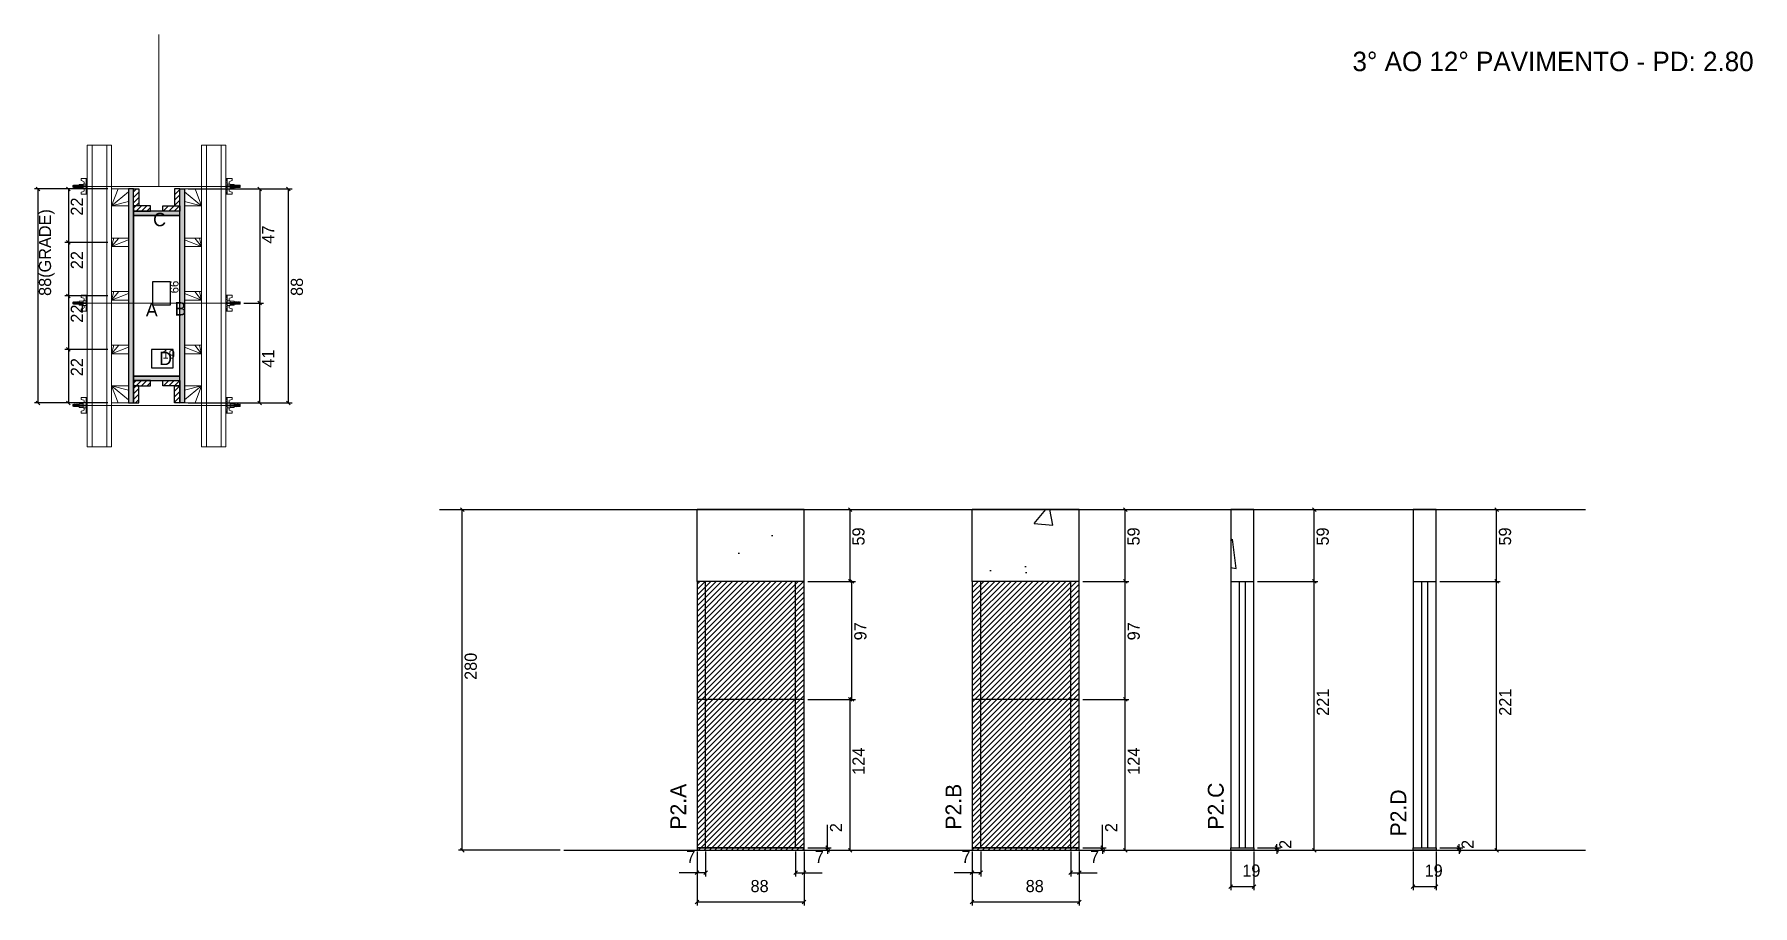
# Model space of a CAD drawing. Header units: metres. Extents: x 5855 to 7268, y 12072 to 12788.
import ezdxf

# ---------------------------------------------------------------- set-up
doc = ezdxf.new("R2010")
doc.units = ezdxf.units.M
for name, color, linetype in [('CHAPA', 7, 'Continuous'), ('COTA', 7, 'Continuous'), ('Hachura', 7, 'Continuous'), ('Madeira', 7, 'Continuous'), ('NIVEL 2° PAV.', 7, 'Continuous'), ('NOMENCLATURA', 7, 'Continuous'), ('Nível', 7, 'Continuous'), ('Painéis', 7, 'Continuous'), ('Perfil Metálico', 7, 'Continuous'), ('SARR_2.2x7', 7, 'Continuous'), ('SARRAFO', 7, 'Continuous'), ('Texto Seção', 7, 'Continuous'), ('TEXTO_GERAL', 7, 'Continuous')]:
    doc.layers.add(name, color=color, linetype=linetype)

msp = doc.modelspace()

# ---------------------------------------------------------------- hatches: boundary and pattern name
at = {"layer": 'COTA'}
h = msp.add_hatch(dxfattribs=at)
h.set_pattern_fill('AR-CONC')
h.paths.add_polyline_path([(6400.3, 12338.5), (6488.3, 12338.5), (6488.3, 12397.5), (6400.3, 12397.5), (6400.3, 12338.5)])
h = msp.add_hatch(dxfattribs=at)
h.set_pattern_fill('AR-CONC')
h.paths.add_polyline_path([(6626.5, 12338.5), (6714.5, 12338.5), (6714.5, 12397.5), (6626.5, 12397.5), (6626.5, 12338.5)])
h = msp.add_hatch(dxfattribs=at)
h.set_pattern_fill('AR-CONC')
h.paths.add_polyline_path([(6858.1, 12338.5), (6858.1, 12397.5), (6839.1, 12397.5), (6839.1, 12338.5), (6858.1, 12338.5)])
h = msp.add_hatch(dxfattribs=at)
h.set_pattern_fill('AR-CONC')
h.paths.add_polyline_path([(7008, 12338.5), (7008, 12397.5), (6989, 12397.5), (6989, 12338.5), (7008, 12338.5)])
at = {"layer": 'Hachura'}
h = msp.add_hatch(color=7, dxfattribs=at)
h.dxf.hatch_style = 1
h.paths.add_polyline_path([(5937, 12661.2), (5933, 12661.2), (5933, 12485.2), (5937, 12485.2), (5937, 12661.2)])
h = msp.add_hatch(dxfattribs=at)
h.set_pattern_fill('ANSI31')
h.paths.add_polyline_path([(5937, 12647.2), (5941.4, 12647.2), (5941.4, 12661.2), (5937, 12661.2), (5937, 12647.2)])
h = msp.add_hatch(dxfattribs=at)
h.set_pattern_fill('ANSI31')
h.paths.add_polyline_path([(5975, 12647.2), (5970.6, 12647.2), (5970.6, 12661.2), (5975, 12661.2), (5975, 12647.2)])
h = msp.add_hatch(color=7, dxfattribs=at)
h.dxf.hatch_style = 1
h.paths.add_polyline_path([(5975, 12661.2), (5979, 12661.2), (5979, 12485.2), (5975, 12485.2), (5975, 12661.2)])
h = msp.add_hatch(dxfattribs=at)
h.set_pattern_fill('ANSI31')
h.paths.add_polyline_path([(5937, 12642.8), (5937, 12647.2), (5951, 12647.2), (5951, 12642.8), (5937, 12642.8)])
h = msp.add_hatch(dxfattribs=at)
h.set_pattern_fill('ANSI31')
h.paths.add_polyline_path([(5975, 12642.8), (5975, 12647.2), (5961, 12647.2), (5961, 12642.8), (5975, 12642.8)])
h = msp.add_hatch(color=7, dxfattribs=at)
h.dxf.hatch_style = 1
h.paths.add_polyline_path([(5975, 12639.2), (5975, 12642.8), (5937, 12642.8), (5937, 12639.2), (5975, 12639.2)])
h = msp.add_hatch(color=7, dxfattribs=at)
h.dxf.hatch_style = 1
h.paths.add_polyline_path([(5975, 12639.2), (5975, 12642.8), (5937, 12642.8), (5937, 12639.2), (5975, 12639.2)])
h = msp.add_hatch(color=7, dxfattribs=at)
h.dxf.hatch_style = 1
h.paths.add_polyline_path([(5975, 12503.6), (5975, 12507.2), (5937, 12507.2), (5937, 12503.6), (5975, 12503.6)])
h = msp.add_hatch(color=7, dxfattribs=at)
h.dxf.hatch_style = 1
h.paths.add_polyline_path([(5975, 12503.6), (5975, 12507.2), (5937, 12507.2), (5937, 12503.6), (5975, 12503.6)])
h = msp.add_hatch(dxfattribs=at)
h.set_pattern_fill('ANSI31')
h.paths.add_polyline_path([(5937, 12499.2), (5937, 12503.6), (5951, 12503.6), (5951, 12499.2), (5937, 12499.2)])
h = msp.add_hatch(dxfattribs=at)
h.set_pattern_fill('ANSI31')
h.paths.add_polyline_path([(5975, 12499.2), (5975, 12503.6), (5961, 12503.6), (5961, 12499.2), (5975, 12499.2)])
h = msp.add_hatch(dxfattribs=at)
h.set_pattern_fill('ANSI31')
h.paths.add_polyline_path([(5937, 12499.2), (5941.4, 12499.2), (5941.4, 12485.2), (5937, 12485.2), (5937, 12499.2)])
h = msp.add_hatch(dxfattribs=at)
h.set_pattern_fill('ANSI31')
h.paths.add_polyline_path([(5975, 12499.2), (5970.6, 12499.2), (5970.6, 12485.2), (5975, 12485.2), (5975, 12499.2)])
h = msp.add_hatch(dxfattribs=at)
h.set_pattern_fill('ANSI31')
h.paths.add_polyline_path([(6488.3, 12338.5), (6400.3, 12338.5), (6400.3, 12117.5), (6488.3, 12117.5), (6488.3, 12338.5)])
h = msp.add_hatch(dxfattribs=at)
h.set_pattern_fill('ANSI31')
h.paths.add_polyline_path([(6714.5, 12338.5), (6626.5, 12338.5), (6626.5, 12117.5), (6714.5, 12117.5), (6714.5, 12338.5)])

# ---------------------------------------------------------------- linework, layer by layer
at = {"layer": 'CHAPA', "color": 1, "lineweight": 25}
for points in [[(5937, 12661.2), (5933, 12661.2), (5933, 12485.2), (5937, 12485.2)], [(5937, 12661.2), (5933, 12661.2), (5933, 12485.2), (5937, 12485.2)], [(5975, 12661.2), (5979, 12661.2), (5979, 12485.2), (5975, 12485.2)], [(5975, 12661.2), (5979, 12661.2), (5979, 12485.2), (5975, 12485.2)], [(5975, 12639.2), (5975, 12642.8), (5937, 12642.8), (5937, 12639.2)], [(5975, 12639.2), (5975, 12642.8), (5937, 12642.8), (5937, 12639.2)], [(5975, 12503.6), (5975, 12507.2), (5937, 12507.2), (5937, 12503.6)], [(5975, 12503.6), (5975, 12507.2), (5937, 12507.2), (5937, 12503.6)]]:
    msp.add_lwpolyline(points, close=True, dxfattribs=at)
at = {"layer": 'COTA', "color": 241, "lineweight": 25}
for p, q in [((5916, 12661.2), (5855.5, 12661.2)), ((5858.5, 12485.2), (5858.5, 12661.2)), ((5916, 12661.2), (5880.4, 12661.2)), ((5883.4, 12661.2), (5883.4, 12617.2)), ((5982, 12661.2), (6067.4, 12661.2)), ((6016, 12661.2), (6043.8, 12661.2)), ((6040.8, 12661.2), (6040.8, 12567.3)), ((6064.4, 12485.2), (6064.4, 12661.2)), ((5916, 12617.2), (5880.4, 12617.2)), ((5916, 12617.2), (5880.4, 12617.2)), ((5883.4, 12617.2), (5883.4, 12573.2)), ((5916, 12573.2), (5880.4, 12573.2)), ((5916, 12573.2), (5880.4, 12573.2)), ((5883.4, 12573.2), (5883.4, 12529.2)), ((6027.8, 12567.3), (6043.8, 12567.3)), ((6027.8, 12567.3), (6043.8, 12567.3)), ((6040.8, 12485.2), (6040.8, 12567.3)), ((5916, 12529.2), (5880.4, 12529.2)), ((5916, 12529.2), (5880.4, 12529.2)), ((5883.4, 12529.2), (5883.4, 12485.2)), ((5916, 12485.2), (5855.5, 12485.2)), ((5916, 12485.2), (5880.4, 12485.2)), ((5982, 12485.2), (6067.4, 12485.2)), ((6016, 12485.2), (6043.8, 12485.2)), ((6488.3, 12397.5), (6400.3, 12397.5)), ((6400.3, 12338.5), (6400.3, 12397.5)), ((6488.3, 12338.5), (6488.3, 12397.5)), ((6714.5, 12397.5), (6626.5, 12397.5)), ((6626.5, 12338.5), (6626.5, 12397.5)), ((6714.5, 12338.5), (6714.5, 12397.5))]:
    msp.add_line(p, q, dxfattribs=at)
at = {"layer": 'COTA', "color": 0, "lineweight": 25}
for p, q in [((5860, 12659.7), (5857, 12662.7)), ((5884.9, 12659.7), (5881.9, 12662.7)), ((6042.3, 12659.7), (6039.3, 12662.7)), ((6065.9, 12659.7), (6062.9, 12662.7)), ((5881.9, 12618.7), (5884.9, 12615.7)), ((5884.9, 12615.7), (5881.9, 12618.7)), ((5881.9, 12574.7), (5884.9, 12571.7)), ((5884.9, 12571.7), (5881.9, 12574.7)), ((6042.3, 12565.8), (6039.3, 12568.8)), ((6039.3, 12568.8), (6042.3, 12565.8)), ((5881.9, 12530.7), (5884.9, 12527.7)), ((5884.9, 12527.7), (5881.9, 12530.7)), ((5857, 12486.7), (5860, 12483.7)), ((5881.9, 12486.7), (5884.9, 12483.7)), ((6039.3, 12486.7), (6042.3, 12483.7)), ((6062.9, 12486.7), (6065.9, 12483.7)), ((6527.7, 12396), (6524.7, 12399)), ((6753.9, 12396), (6750.9, 12399)), ((6909.3, 12396), (6906.3, 12399)), ((7059.2, 12396), (7056.2, 12399)), ((6524.7, 12340), (6527.7, 12337)), ((6529.2, 12337), (6526.2, 12340)), ((6753.9, 12337), (6750.9, 12340)), ((6750.9, 12340), (6753.9, 12337)), ((6906.3, 12340), (6909.3, 12337)), ((6909.3, 12337), (6906.3, 12340)), ((7056.2, 12340), (7059.2, 12337)), ((7059.2, 12337), (7056.2, 12340)), ((6527.7, 12240), (6524.7, 12243)), ((6526.2, 12243), (6529.2, 12240)), ((6750.9, 12243), (6753.9, 12240)), ((6753.9, 12240), (6750.9, 12243)), ((6506.1, 12121), (6509.1, 12118)), ((6509.1, 12116), (6506.1, 12119)), ((6524.7, 12119), (6527.7, 12116)), ((6732.3, 12121), (6735.3, 12118)), ((6735.3, 12116), (6732.3, 12119)), ((6750.9, 12119), (6753.9, 12116)), ((6875.5, 12121), (6878.5, 12118)), ((6878.5, 12116), (6875.5, 12119)), ((6906.3, 12119), (6909.3, 12116)), ((7025.4, 12121), (7028.4, 12118)), ((7028.4, 12116), (7025.4, 12119)), ((7056.2, 12119), (7059.2, 12116)), ((6401.8, 12100.5), (6398.8, 12097.5)), ((6405.8, 12097.5), (6408.8, 12100.5)), ((6482.8, 12100.5), (6479.8, 12097.5)), ((6486.8, 12097.5), (6489.8, 12100.5)), ((6628, 12100.5), (6625, 12097.5)), ((6632, 12097.5), (6635, 12100.5)), ((6709, 12100.5), (6706, 12097.5)), ((6713, 12097.5), (6716, 12100.5)), ((6840.6, 12089.1), (6837.6, 12086.1)), ((6856.6, 12086.1), (6859.6, 12089.1)), ((6990.5, 12089.1), (6987.5, 12086.1)), ((7006.5, 12086.1), (7009.5, 12089.1)), ((6401.8, 12076.4), (6398.8, 12073.4)), ((6486.8, 12073.4), (6489.8, 12076.4)), ((6628, 12076.4), (6625, 12073.4)), ((6713, 12073.4), (6716, 12076.4))]:
    msp.add_line(p, q, dxfattribs=at)
at = {"layer": 'COTA', "color": 180, "lineweight": 25}
for p, q in [((5967.5, 12584.8), (5952.5, 12584.8)), ((5952.5, 12584.8), (5952.5, 12565.8)), ((5967.5, 12565.8), (5967.5, 12584.8)), ((5952.5, 12565.8), (5967.5, 12565.8)), ((5969.7, 12529.2), (5951.7, 12529.2)), ((5951.7, 12529.2), (5951.7, 12514.2)), ((5969.7, 12514.2), (5969.7, 12529.2)), ((5951.7, 12514.2), (5969.7, 12514.2))]:
    msp.add_line(p, q, dxfattribs=at)
at = {"layer": 'COTA', "color": 4, "lineweight": 25}
for p, q in [((6491.3, 12397.5), (6529.2, 12397.5)), ((6526.2, 12338.5), (6526.2, 12397.5)), ((6717.5, 12397.5), (6755.4, 12397.5)), ((6752.4, 12338.5), (6752.4, 12397.5)), ((6861.1, 12397.5), (6910.8, 12397.5)), ((6907.8, 12338.5), (6907.8, 12397.5)), ((7011, 12397.5), (7060.7, 12397.5)), ((7057.7, 12338.5), (7057.7, 12397.5)), ((6491.3, 12338.5), (6530.7, 12338.5)), ((6491.3, 12338.5), (6529.2, 12338.5)), ((6527.7, 12241.5), (6527.7, 12338.5)), ((6717.5, 12338.5), (6755.4, 12338.5)), ((6717.5, 12338.5), (6755.4, 12338.5)), ((6752.4, 12241.5), (6752.4, 12338.5)), ((6861.1, 12338.5), (6910.8, 12338.5)), ((6861.1, 12338.5), (6910.8, 12338.5)), ((6907.8, 12117.5), (6907.8, 12338.5)), ((7011, 12338.5), (7060.7, 12338.5)), ((7011, 12338.5), (7060.7, 12338.5)), ((7057.7, 12117.5), (7057.7, 12338.5)), ((6491.3, 12241.5), (6530.7, 12241.5)), ((6491.3, 12241.5), (6529.2, 12241.5)), ((6526.2, 12117.5), (6526.2, 12241.5)), ((6717.5, 12241.5), (6755.4, 12241.5)), ((6717.5, 12241.5), (6755.4, 12241.5)), ((6752.4, 12117.5), (6752.4, 12241.5)), ((6507.6, 12119.5), (6507.6, 12138.3)), ((6733.8, 12119.5), (6733.8, 12138.3)), ((6877, 12119.5), (6877, 12122.5)), ((7026.9, 12119.5), (7026.9, 12122.5)), ((6400.3, 12116.5), (6400.3, 12071.9)), ((6400.3, 12114.5), (6400.3, 12096)), ((6407.3, 12116.5), (6407.3, 12096)), ((6481.3, 12116.5), (6481.3, 12096)), ((6488.3, 12116.5), (6488.3, 12071.9)), ((6488.3, 12114.5), (6488.3, 12096)), ((6491.3, 12119.5), (6510.6, 12119.5)), ((6491.3, 12117.5), (6510.6, 12117.5)), ((6491.3, 12117.5), (6529.2, 12117.5)), ((6507.6, 12117.5), (6507.6, 12119.5)), ((6507.6, 12117.5), (6507.6, 12114.5)), ((6626.5, 12116.5), (6626.5, 12071.9)), ((6626.5, 12114.5), (6626.5, 12096)), ((6633.5, 12116.5), (6633.5, 12096)), ((6707.5, 12116.5), (6707.5, 12096)), ((6714.5, 12116.5), (6714.5, 12071.9)), ((6714.5, 12114.5), (6714.5, 12096)), ((6717.5, 12119.5), (6736.8, 12119.5)), ((6717.5, 12117.5), (6736.8, 12117.5)), ((6717.5, 12117.5), (6755.4, 12117.5)), ((6733.8, 12117.5), (6733.8, 12119.5)), ((6733.8, 12117.5), (6733.8, 12114.5)), ((6839.1, 12116.5), (6839.1, 12084.6)), ((6858.1, 12116.5), (6858.1, 12084.6)), ((6861.1, 12119.5), (6880, 12119.5)), ((6861.1, 12117.5), (6880, 12117.5)), ((6861.1, 12117.5), (6910.8, 12117.5)), ((6877, 12117.5), (6877, 12119.5)), ((6877, 12117.5), (6877, 12114.5)), ((6989, 12116.5), (6989, 12084.6)), ((7008, 12116.5), (7008, 12084.6)), ((7011, 12119.5), (7029.9, 12119.5)), ((7011, 12117.5), (7029.9, 12117.5)), ((7011, 12117.5), (7060.7, 12117.5)), ((7026.9, 12117.5), (7026.9, 12119.5)), ((7026.9, 12117.5), (7026.9, 12114.5)), ((6400.3, 12099), (6385.6, 12099)), ((6407.3, 12099), (6400.3, 12099)), ((6481.3, 12099), (6488.3, 12099)), ((6488.3, 12099), (6503.1, 12099)), ((6626.5, 12099), (6611.8, 12099)), ((6633.5, 12099), (6626.5, 12099)), ((6707.5, 12099), (6714.5, 12099)), ((6714.5, 12099), (6729.3, 12099)), ((6839.1, 12087.6), (6858.1, 12087.6)), ((6989, 12087.6), (7008, 12087.6)), ((6488.3, 12074.9), (6400.3, 12074.9)), ((6714.5, 12074.9), (6626.5, 12074.9))]:
    msp.add_line(p, q, dxfattribs=at)
at = {"layer": 'COTA', "color": 241, "lineweight": 25}
for points in [[(6858.1, 12338.5), (6858.1, 12397.5), (6839.1, 12397.5), (6839.1, 12338.5)], [(7008, 12338.5), (7008, 12397.5), (6989, 12397.5), (6989, 12338.5)]]:
    msp.add_lwpolyline(points, dxfattribs=at)
at = {"layer": 'Hachura', "color": 0, "lineweight": 9}
for p, q in [((5887.6, 12664.3), (5887.2, 12664)), ((5887.2, 12664), (5887.2, 12662.7)), ((5887.6, 12662.3), (5887.2, 12662.7)), ((5887.9, 12664.3), (5887.6, 12664.3)), ((5887.6, 12662.3), (5887.6, 12664.3)), ((5888.2, 12662.3), (5887.6, 12663.6)), ((5888.1, 12662.2), (5887.6, 12663.4)), ((5887.6, 12662.9), (5887.9, 12662.2)), ((5887.6, 12662.6), (5887.7, 12662.3)), ((5887.9, 12664.3), (5888.8, 12662.3)), ((5887.9, 12664.3), (5888.8, 12662.3)), ((5888, 12664.3), (5889.1, 12662.2)), ((5889.3, 12662.2), (5888.2, 12664.4)), ((5888.2, 12662.3), (5888.8, 12662.3)), ((5889, 12664.3), (5888.4, 12664.3)), ((5889.4, 12662.3), (5888.4, 12664.3)), ((5889, 12664.3), (5890, 12662.3)), ((5889.1, 12664.3), (5890.2, 12662.2)), ((5890.4, 12662.2), (5889.4, 12664.4)), ((5890, 12662.3), (5889.4, 12662.3)), ((5890.2, 12664.3), (5889.6, 12664.3)), ((5890.5, 12662.3), (5889.6, 12664.3)), ((5889.8, 12664.3), (5889.6, 12664.3)), ((5890.2, 12664.3), (5891.2, 12662.3)), ((5890.3, 12664.3), (5891.4, 12662.2)), ((5891.6, 12662.2), (5890.5, 12664.4)), ((5890.7, 12662.3), (5890.5, 12662.3)), ((5891.4, 12664.3), (5890.7, 12664.3)), ((5891.7, 12662.3), (5890.7, 12664.3)), ((5890.7, 12662.3), (5891.2, 12662.3)), ((5891.4, 12664.3), (5892.3, 12662.3)), ((5892.3, 12663.1), (5891.7, 12664.4)), ((5891.7, 12662.3), (5892.3, 12662.3)), ((5892.3, 12663.4), (5891.9, 12664.3)), ((5892.3, 12664.3), (5891.9, 12664.3)), ((5892.3, 12661.6), (5892.3, 12664.9)), ((5892.3, 12664.9), (5895.5, 12664.9)), ((5892.3, 12663.9), (5895.5, 12663.9)), ((5892.3, 12662.3), (5895.5, 12662.3)), ((5895.5, 12661.6), (5892.3, 12661.6)), ((5892.4, 12661.6), (5892.4, 12664.9)), ((5899, 12669.7), (5893.9, 12669.7)), ((5893.9, 12669.7), (5893.9, 12668)), ((5893.9, 12668), (5896.1, 12667.4)), ((5893.9, 12658.5), (5896.1, 12659)), ((5893.9, 12656.8), (5893.9, 12658.5)), ((5895.5, 12665.2), (5895.5, 12661.3)), ((5898.1, 12665.2), (5895.5, 12665.2)), ((5895.5, 12661.3), (5895.5, 12661.6)), ((5895.5, 12661.3), (5895.5, 12661.6)), ((5895.5, 12661.3), (5898.1, 12661.3)), ((5898.1, 12663.6), (5896.1, 12663.6)), ((5896.1, 12663), (5898.1, 12663)), ((5896.3, 12667.1), (5896.3, 12665.2)), ((5896.3, 12659.4), (5896.3, 12661.3)), ((5898.1, 12669.7), (5898.1, 12656.8)), ((5898.1, 12669.7), (5898.1, 12664.5)), ((5898.1, 12669.5), (5899, 12669.5)), ((5898.1, 12669.3), (5899, 12669.3)), ((5898.1, 12669), (5899, 12669)), ((5898.1, 12668.5), (5899, 12668.5)), ((5898.1, 12667.7), (5899, 12667.7)), ((5898.1, 12666.3), (5899, 12666.3)), ((5898.1, 12663.2), (5898.1, 12665.2)), ((5898.1, 12664.5), (5898.1, 12663.9)), ((5898.1, 12663.2), (5899, 12663.2)), ((5898.1, 12660.2), (5899, 12660.2)), ((5898.1, 12658.8), (5899, 12658.8)), ((5898.4, 12664.2), (5898.2, 12664.2)), ((5898.3, 12662.3), (5898.7, 12662.3)), ((5898.9, 12664.2), (5898.4, 12664.2)), ((5899, 12656.8), (5899, 12669.7)), ((5899, 12657.7), (5899, 12665.6)), ((6013, 12656.8), (6013, 12669.7)), ((6013, 12669.7), (6018.2, 12669.7)), ((6014, 12669.5), (6013, 12669.5)), ((6014, 12669.3), (6013, 12669.3)), ((6014, 12669), (6013, 12669)), ((6014, 12668.5), (6013, 12668.5)), ((6014, 12667.7), (6013, 12667.7)), ((6014, 12666.3), (6013, 12666.3)), ((6013, 12657.7), (6013, 12665.6)), ((6013.9, 12663.2), (6013, 12663.2)), ((6014, 12660.2), (6013, 12660.2)), ((6014, 12658.8), (6013, 12658.8)), ((6013.2, 12664.2), (6013.6, 12664.2)), ((6013.8, 12662.3), (6013.4, 12662.3)), ((6013.6, 12664.2), (6013.8, 12664.2)), ((6013.9, 12669.7), (6013.9, 12656.8)), ((6013.9, 12669.7), (6013.9, 12664.5)), ((6013.9, 12663.2), (6013.9, 12665.2)), ((6013.9, 12665.2), (6016.5, 12665.2)), ((6013.9, 12664.5), (6013.9, 12663.9)), ((6013.9, 12663.6), (6015.9, 12663.6)), ((6015.9, 12663), (6013.9, 12663)), ((6016.5, 12661.3), (6013.9, 12661.3)), ((6015.7, 12667.1), (6015.7, 12665.2)), ((6015.7, 12659.4), (6015.7, 12661.3)), ((6018.2, 12668), (6016, 12667.4)), ((6018.2, 12658.5), (6016, 12659)), ((6016.5, 12665.2), (6016.5, 12661.3)), ((6019.7, 12664.9), (6016.5, 12664.9)), ((6019.7, 12663.9), (6016.5, 12663.9)), ((6019.7, 12662.3), (6016.5, 12662.3)), ((6016.5, 12661.6), (6019.7, 12661.6)), ((6016.5, 12661.3), (6016.5, 12661.6)), ((6016.5, 12661.3), (6016.5, 12661.6)), ((6018.2, 12669.7), (6018.2, 12668)), ((6018.2, 12656.8), (6018.2, 12658.5)), ((6019.7, 12661.6), (6019.7, 12664.9)), ((6019.7, 12661.6), (6019.7, 12664.9)), ((6019.7, 12663.1), (6020.4, 12664.4)), ((6020.7, 12664.3), (6019.7, 12662.3)), ((6019.7, 12663.4), (6020.2, 12664.3)), ((6019.7, 12664.3), (6020.2, 12664.3)), ((6020.4, 12662.3), (6019.7, 12662.3)), ((6020.4, 12662.3), (6021.4, 12664.3)), ((6020.5, 12662.2), (6021.5, 12664.4)), ((6020.7, 12664.3), (6021.4, 12664.3)), ((6021.8, 12664.3), (6020.7, 12662.2)), ((6021.9, 12664.3), (6020.9, 12662.3)), ((6021.3, 12662.3), (6020.9, 12662.3)), ((6021.3, 12662.3), (6021.5, 12662.3)), ((6021.5, 12662.3), (6022.5, 12664.3)), ((6021.6, 12662.2), (6022.7, 12664.4)), ((6021.9, 12664.3), (6022.5, 12664.3)), ((6022.9, 12664.3), (6021.9, 12662.2)), ((6023, 12664.3), (6022.1, 12662.3)), ((6022.1, 12662.3), (6022.7, 12662.3)), ((6022.3, 12664.3), (6022.5, 12664.3)), ((6022.7, 12662.3), (6023.7, 12664.3)), ((6022.8, 12662.2), (6023.9, 12664.4)), ((6023, 12664.3), (6023.7, 12664.3)), ((6024.1, 12664.3), (6023, 12662.2)), ((6024.2, 12664.3), (6023.2, 12662.3)), ((6024.2, 12664.3), (6023.2, 12662.3)), ((6023.9, 12662.3), (6023.2, 12662.3)), ((6023.9, 12662.3), (6024.5, 12663.6)), ((6023.9, 12662.2), (6024.5, 12663.4)), ((6024.2, 12664.3), (6024.5, 12664.3)), ((6024.5, 12662.9), (6024.2, 12662.2)), ((6024.5, 12662.6), (6024.4, 12662.3)), ((6024.5, 12664.3), (6024.8, 12664)), ((6024.5, 12662.3), (6024.5, 12664.3)), ((6024.5, 12662.3), (6024.8, 12662.7)), ((6024.8, 12664), (6024.8, 12662.7)), ((5898.1, 12656.8), (5893.9, 12656.8)), ((5898.1, 12657.9), (5899, 12657.9)), ((5898.1, 12657.5), (5899, 12657.5)), ((5898.1, 12657.1), (5899, 12657.1)), ((5898.1, 12656.9), (5899, 12656.9)), ((5898.1, 12656.8), (5899, 12656.8)), ((6014, 12657.9), (6013, 12657.9)), ((6014, 12657.5), (6013, 12657.5)), ((6014, 12657.1), (6013, 12657.1)), ((6014, 12656.9), (6013, 12656.9)), ((6013.9, 12656.8), (6013, 12656.8)), ((6013.9, 12656.8), (6018.2, 12656.8)), ((5899, 12573.7), (5893.9, 12573.7)), ((5893.9, 12573.7), (5893.9, 12572)), ((5898.1, 12573.7), (5898.1, 12560.8)), ((5898.1, 12573.7), (5898.1, 12568.5)), ((5898.1, 12573.5), (5899, 12573.5)), ((5898.1, 12573.3), (5899, 12573.3)), ((5899, 12560.8), (5899, 12573.7)), ((6013, 12560.8), (6013, 12573.7)), ((6013, 12573.7), (6018.2, 12573.7)), ((6014, 12573.5), (6013, 12573.5)), ((6014, 12573.3), (6013, 12573.3)), ((6013.9, 12573.7), (6013.9, 12560.8)), ((6013.9, 12573.7), (6013.9, 12568.5)), ((6018.2, 12573.7), (6018.2, 12572)), ((5887.6, 12568.3), (5887.2, 12568)), ((5887.2, 12568), (5887.2, 12566.7)), ((5887.6, 12566.3), (5887.2, 12566.7)), ((5887.9, 12568.3), (5887.6, 12568.3)), ((5887.6, 12566.3), (5887.6, 12568.3)), ((5888.2, 12566.3), (5887.6, 12567.6)), ((5888.1, 12566.2), (5887.6, 12567.4)), ((5887.6, 12566.9), (5887.9, 12566.2)), ((5887.6, 12566.6), (5887.7, 12566.3)), ((5887.9, 12568.3), (5888.8, 12566.3)), ((5887.9, 12568.3), (5888.8, 12566.3)), ((5888, 12568.3), (5889.1, 12566.2)), ((5889.3, 12566.2), (5888.2, 12568.4)), ((5888.2, 12566.3), (5888.8, 12566.3)), ((5889, 12568.3), (5888.4, 12568.3)), ((5889.4, 12566.3), (5888.4, 12568.3)), ((5889, 12568.3), (5890, 12566.3)), ((5889.1, 12568.3), (5890.2, 12566.2)), ((5890.4, 12566.2), (5889.4, 12568.4)), ((5890, 12566.3), (5889.4, 12566.3)), ((5890.2, 12568.3), (5889.6, 12568.3)), ((5890.5, 12566.3), (5889.6, 12568.3)), ((5889.8, 12568.3), (5889.6, 12568.3)), ((5890.2, 12568.3), (5891.2, 12566.3)), ((5890.3, 12568.3), (5891.4, 12566.2)), ((5891.6, 12566.2), (5890.5, 12568.4)), ((5890.7, 12566.3), (5890.5, 12566.3)), ((5891.4, 12568.3), (5890.7, 12568.3)), ((5891.7, 12566.3), (5890.7, 12568.3)), ((5890.7, 12566.3), (5891.2, 12566.3)), ((5891.4, 12568.3), (5892.3, 12566.3)), ((5892.3, 12567.1), (5891.7, 12568.4)), ((5891.7, 12566.3), (5892.3, 12566.3)), ((5892.3, 12567.4), (5891.9, 12568.3)), ((5892.3, 12568.3), (5891.9, 12568.3)), ((5892.3, 12565.6), (5892.3, 12568.9)), ((5892.3, 12568.9), (5895.5, 12568.9)), ((5892.3, 12567.9), (5895.5, 12567.9)), ((5892.3, 12566.3), (5895.5, 12566.3)), ((5895.5, 12565.6), (5892.3, 12565.6)), ((5892.4, 12565.6), (5892.4, 12568.9)), ((5893.9, 12572), (5896.1, 12571.4)), ((5893.9, 12562.5), (5896.1, 12563)), ((5893.9, 12560.8), (5893.9, 12562.5)), ((5898.1, 12560.8), (5893.9, 12560.8)), ((5895.5, 12569.2), (5895.5, 12565.3)), ((5898.1, 12569.2), (5895.5, 12569.2)), ((5895.5, 12565.3), (5895.5, 12565.6)), ((5895.5, 12565.3), (5895.5, 12565.6)), ((5895.5, 12565.3), (5898.1, 12565.3)), ((5898.1, 12567.6), (5896.1, 12567.6)), ((5896.1, 12567), (5898.1, 12567)), ((5896.3, 12571.1), (5896.3, 12569.2)), ((5896.3, 12563.4), (5896.3, 12565.3)), ((5898.1, 12573), (5899, 12573)), ((5898.1, 12572.5), (5899, 12572.5)), ((5898.1, 12571.7), (5899, 12571.7)), ((5898.1, 12570.3), (5899, 12570.3)), ((5898.1, 12567.2), (5898.1, 12569.2)), ((5898.1, 12568.5), (5898.1, 12567.9)), ((5898.1, 12567.2), (5899, 12567.2)), ((5898.1, 12564.2), (5899, 12564.2)), ((5898.1, 12562.8), (5899, 12562.8)), ((5898.1, 12561.9), (5899, 12561.9)), ((5898.1, 12561.5), (5899, 12561.5)), ((5898.1, 12561.1), (5899, 12561.1)), ((5898.1, 12560.9), (5899, 12560.9)), ((5898.1, 12560.8), (5899, 12560.8)), ((5898.4, 12568.2), (5898.2, 12568.2)), ((5898.3, 12566.3), (5898.7, 12566.3)), ((5898.9, 12568.2), (5898.4, 12568.2)), ((5899, 12561.7), (5899, 12569.6)), ((6014, 12573), (6013, 12573)), ((6014, 12572.5), (6013, 12572.5)), ((6014, 12571.7), (6013, 12571.7)), ((6014, 12570.3), (6013, 12570.3)), ((6013, 12561.7), (6013, 12569.6)), ((6013.9, 12567.2), (6013, 12567.2)), ((6014, 12564.2), (6013, 12564.2)), ((6014, 12562.8), (6013, 12562.8)), ((6014, 12561.9), (6013, 12561.9)), ((6014, 12561.5), (6013, 12561.5)), ((6014, 12561.1), (6013, 12561.1)), ((6014, 12560.9), (6013, 12560.9)), ((6013.9, 12560.8), (6013, 12560.8)), ((6013.2, 12568.2), (6013.6, 12568.2)), ((6013.8, 12566.3), (6013.4, 12566.3)), ((6013.6, 12568.2), (6013.8, 12568.2)), ((6013.9, 12567.2), (6013.9, 12569.2)), ((6013.9, 12569.2), (6016.5, 12569.2)), ((6013.9, 12568.5), (6013.9, 12567.9)), ((6013.9, 12567.6), (6015.9, 12567.6)), ((6015.9, 12567), (6013.9, 12567)), ((6016.5, 12565.3), (6013.9, 12565.3)), ((6013.9, 12560.8), (6018.2, 12560.8)), ((6015.7, 12571.1), (6015.7, 12569.2)), ((6015.7, 12563.4), (6015.7, 12565.3)), ((6018.2, 12572), (6016, 12571.4)), ((6018.2, 12562.5), (6016, 12563)), ((6016.5, 12569.2), (6016.5, 12565.3)), ((6019.7, 12568.9), (6016.5, 12568.9)), ((6019.7, 12567.9), (6016.5, 12567.9)), ((6019.7, 12566.3), (6016.5, 12566.3)), ((6016.5, 12565.6), (6019.7, 12565.6)), ((6016.5, 12565.3), (6016.5, 12565.6)), ((6016.5, 12565.3), (6016.5, 12565.6)), ((6018.2, 12560.8), (6018.2, 12562.5)), ((6019.7, 12565.6), (6019.7, 12568.9)), ((6019.7, 12565.6), (6019.7, 12568.9)), ((6019.7, 12567.1), (6020.4, 12568.4)), ((6020.7, 12568.3), (6019.7, 12566.3)), ((6019.7, 12567.4), (6020.2, 12568.3)), ((6019.7, 12568.3), (6020.2, 12568.3)), ((6020.4, 12566.3), (6019.7, 12566.3)), ((6020.4, 12566.3), (6021.4, 12568.3)), ((6020.5, 12566.2), (6021.5, 12568.4)), ((6020.7, 12568.3), (6021.4, 12568.3)), ((6021.8, 12568.3), (6020.7, 12566.2)), ((6021.9, 12568.3), (6020.9, 12566.3)), ((6021.3, 12566.3), (6020.9, 12566.3)), ((6021.3, 12566.3), (6021.5, 12566.3)), ((6021.5, 12566.3), (6022.5, 12568.3)), ((6021.6, 12566.2), (6022.7, 12568.4)), ((6021.9, 12568.3), (6022.5, 12568.3)), ((6022.9, 12568.3), (6021.9, 12566.2)), ((6023, 12568.3), (6022.1, 12566.3)), ((6022.1, 12566.3), (6022.7, 12566.3)), ((6022.3, 12568.3), (6022.5, 12568.3)), ((6022.7, 12566.3), (6023.7, 12568.3)), ((6022.8, 12566.2), (6023.9, 12568.4)), ((6023, 12568.3), (6023.7, 12568.3)), ((6024.1, 12568.3), (6023, 12566.2)), ((6024.2, 12568.3), (6023.2, 12566.3)), ((6024.2, 12568.3), (6023.2, 12566.3)), ((6023.9, 12566.3), (6023.2, 12566.3)), ((6023.9, 12566.3), (6024.5, 12567.6)), ((6023.9, 12566.2), (6024.5, 12567.4)), ((6024.2, 12568.3), (6024.5, 12568.3)), ((6024.5, 12566.9), (6024.2, 12566.2)), ((6024.5, 12566.6), (6024.4, 12566.3)), ((6024.5, 12568.3), (6024.8, 12568)), ((6024.5, 12566.3), (6024.5, 12568.3)), ((6024.5, 12566.3), (6024.8, 12566.7)), ((6024.8, 12568), (6024.8, 12566.7)), ((5898.1, 12489.7), (5893.9, 12489.7)), ((5893.9, 12489.7), (5893.9, 12488)), ((5898.1, 12476.8), (5898.1, 12489.7)), ((5898.1, 12489.7), (5899, 12489.7)), ((5898.1, 12489.5), (5899, 12489.5)), ((5898.1, 12489.3), (5899, 12489.3)), ((5898.1, 12489), (5899, 12489)), ((5898.1, 12488.5), (5899, 12488.5)), ((5899, 12489.7), (5899, 12476.8)), ((5899, 12488.7), (5899, 12480.9)), ((6013, 12489.7), (6013, 12476.8)), ((6013.9, 12489.7), (6013, 12489.7)), ((6014, 12489.5), (6013, 12489.5)), ((6014, 12489.3), (6013, 12489.3)), ((6014, 12489), (6013, 12489)), ((6013, 12488.7), (6013, 12480.9)), ((6014, 12488.5), (6013, 12488.5)), ((6013.9, 12476.8), (6013.9, 12489.7)), ((6013.9, 12489.7), (6018.2, 12489.7)), ((6018.2, 12489.7), (6018.2, 12488)), ((5887.6, 12484.1), (5887.2, 12483.8)), ((5887.2, 12482.5), (5887.2, 12483.8)), ((5887.6, 12482.2), (5887.2, 12482.5)), ((5887.6, 12483.6), (5887.9, 12484.3)), ((5888.1, 12484.2), (5887.6, 12483.1)), ((5887.6, 12483.9), (5887.7, 12484.1)), ((5888.2, 12484.1), (5887.6, 12482.8)), ((5887.6, 12484.1), (5887.6, 12482.2)), ((5887.9, 12482.2), (5887.6, 12482.2)), ((5887.9, 12482.2), (5888.8, 12484.1)), ((5887.9, 12482.2), (5888.8, 12484.1)), ((5888, 12482.1), (5889.1, 12484.3)), ((5889.3, 12484.2), (5888.2, 12482.1)), ((5888.2, 12484.1), (5888.8, 12484.1)), ((5889.4, 12484.1), (5888.4, 12482.2)), ((5889, 12482.2), (5888.4, 12482.2)), ((5889, 12482.2), (5890, 12484.1)), ((5889.1, 12482.1), (5890.2, 12484.3)), ((5890.4, 12484.2), (5889.4, 12482.1)), ((5890, 12484.1), (5889.4, 12484.1)), ((5890.5, 12484.1), (5889.6, 12482.2)), ((5890.2, 12482.2), (5889.6, 12482.2)), ((5889.8, 12482.2), (5889.6, 12482.2)), ((5890.2, 12482.2), (5891.2, 12484.1)), ((5890.3, 12482.1), (5891.4, 12484.3)), ((5891.6, 12484.2), (5890.5, 12482.1)), ((5890.7, 12484.1), (5890.5, 12484.1)), ((5890.7, 12484.1), (5891.2, 12484.1)), ((5891.7, 12484.1), (5890.7, 12482.2)), ((5891.4, 12482.2), (5890.7, 12482.2)), ((5891.4, 12482.2), (5892.3, 12484.1)), ((5891.7, 12484.1), (5892.3, 12484.1)), ((5892.3, 12483.4), (5891.7, 12482.1)), ((5892.3, 12483.1), (5891.9, 12482.2)), ((5892.3, 12482.2), (5891.9, 12482.2)), ((5892.3, 12484.9), (5892.3, 12481.6)), ((5895.5, 12484.9), (5892.3, 12484.9)), ((5892.3, 12484.1), (5895.5, 12484.1)), ((5892.3, 12482.6), (5895.5, 12482.6)), ((5892.3, 12481.6), (5895.5, 12481.6)), ((5892.4, 12484.9), (5892.4, 12481.6)), ((5893.9, 12488), (5896.1, 12487.4)), ((5893.9, 12478.5), (5896.1, 12479)), ((5893.9, 12476.8), (5893.9, 12478.5)), ((5899, 12476.8), (5893.9, 12476.8)), ((5895.5, 12481.3), (5895.5, 12485.2)), ((5895.5, 12485.2), (5898.1, 12485.2)), ((5895.5, 12485.2), (5895.5, 12484.9)), ((5895.5, 12485.2), (5895.5, 12484.9)), ((5898.1, 12481.3), (5895.5, 12481.3)), ((5896.1, 12483.4), (5898.1, 12483.4)), ((5898.1, 12482.9), (5896.1, 12482.9)), ((5896.3, 12487.1), (5896.3, 12485.2)), ((5896.3, 12479.4), (5896.3, 12481.3)), ((5898.1, 12487.7), (5899, 12487.7)), ((5898.1, 12486.3), (5899, 12486.3)), ((5898.1, 12483.2), (5898.1, 12481.3)), ((5898.1, 12483.2), (5899, 12483.2)), ((5898.1, 12481.9), (5898.1, 12482.6)), ((5898.1, 12476.8), (5898.1, 12481.9)), ((5898.1, 12480.2), (5899, 12480.2)), ((5898.1, 12478.8), (5899, 12478.8)), ((5898.1, 12477.9), (5899, 12477.9)), ((5898.1, 12477.5), (5899, 12477.5)), ((5898.1, 12477.1), (5899, 12477.1)), ((5898.1, 12476.9), (5899, 12476.9)), ((5898.4, 12482.3), (5898.2, 12482.3)), ((5898.3, 12484.2), (5898.7, 12484.2)), ((5898.9, 12482.3), (5898.4, 12482.3)), ((6014, 12487.7), (6013, 12487.7)), ((6014, 12486.3), (6013, 12486.3)), ((6013.9, 12483.2), (6013, 12483.2)), ((6014, 12480.2), (6013, 12480.2)), ((6014, 12478.8), (6013, 12478.8)), ((6014, 12477.9), (6013, 12477.9)), ((6014, 12477.5), (6013, 12477.5)), ((6014, 12477.1), (6013, 12477.1)), ((6014, 12476.9), (6013, 12476.9)), ((6013, 12476.8), (6018.2, 12476.8)), ((6013.2, 12482.3), (6013.6, 12482.3)), ((6013.8, 12484.2), (6013.4, 12484.2)), ((6013.6, 12482.3), (6013.8, 12482.3)), ((6016.5, 12485.2), (6013.9, 12485.2)), ((6015.9, 12483.4), (6013.9, 12483.4)), ((6013.9, 12483.2), (6013.9, 12481.3)), ((6013.9, 12482.9), (6015.9, 12482.9)), ((6013.9, 12481.9), (6013.9, 12482.6)), ((6013.9, 12476.8), (6013.9, 12481.9)), ((6013.9, 12481.3), (6016.5, 12481.3)), ((6015.7, 12487.1), (6015.7, 12485.2)), ((6015.7, 12479.4), (6015.7, 12481.3)), ((6018.2, 12488), (6016, 12487.4)), ((6018.2, 12478.5), (6016, 12479)), ((6016.5, 12481.3), (6016.5, 12485.2)), ((6016.5, 12485.2), (6016.5, 12484.9)), ((6016.5, 12485.2), (6016.5, 12484.9)), ((6016.5, 12484.9), (6019.7, 12484.9)), ((6019.7, 12484.1), (6016.5, 12484.1)), ((6019.7, 12482.6), (6016.5, 12482.6)), ((6019.7, 12481.6), (6016.5, 12481.6)), ((6018.2, 12476.8), (6018.2, 12478.5)), ((6019.7, 12484.9), (6019.7, 12481.6)), ((6019.7, 12484.9), (6019.7, 12481.6)), ((6020.4, 12484.1), (6019.7, 12484.1)), ((6020.7, 12482.2), (6019.7, 12484.1)), ((6019.7, 12483.4), (6020.4, 12482.1)), ((6019.7, 12483.1), (6020.2, 12482.2)), ((6019.7, 12482.2), (6020.2, 12482.2)), ((6020.4, 12484.1), (6021.4, 12482.2)), ((6020.5, 12484.2), (6021.5, 12482.1)), ((6021.8, 12482.1), (6020.7, 12484.3)), ((6020.7, 12482.2), (6021.4, 12482.2)), ((6021.3, 12484.1), (6020.9, 12484.1)), ((6021.9, 12482.2), (6020.9, 12484.1)), ((6021.3, 12484.1), (6021.5, 12484.1)), ((6021.5, 12484.1), (6022.5, 12482.2)), ((6021.6, 12484.2), (6022.7, 12482.1)), ((6022.9, 12482.1), (6021.9, 12484.3)), ((6021.9, 12482.2), (6022.5, 12482.2)), ((6022.1, 12484.1), (6022.7, 12484.1)), ((6023, 12482.2), (6022.1, 12484.1)), ((6022.3, 12482.2), (6022.5, 12482.2)), ((6022.7, 12484.1), (6023.7, 12482.2)), ((6022.8, 12484.2), (6023.9, 12482.1)), ((6024.1, 12482.1), (6023, 12484.3)), ((6023, 12482.2), (6023.7, 12482.2)), ((6024.2, 12482.2), (6023.2, 12484.1)), ((6023.9, 12484.1), (6023.2, 12484.1)), ((6024.2, 12482.2), (6023.2, 12484.1)), ((6023.9, 12484.2), (6024.5, 12483.1)), ((6023.9, 12484.1), (6024.5, 12482.8)), ((6024.5, 12483.6), (6024.2, 12484.3)), ((6024.2, 12482.2), (6024.5, 12482.2)), ((6024.5, 12483.9), (6024.4, 12484.1)), ((6024.5, 12484.1), (6024.8, 12483.8)), ((6024.5, 12484.1), (6024.5, 12482.2)), ((6024.5, 12482.2), (6024.8, 12482.5)), ((6024.8, 12482.5), (6024.8, 12483.8))]:
    msp.add_line(p, q, dxfattribs=at)
at = {"layer": 'Hachura', "color": 251, "lineweight": 9}
for p, q in [((6023.8, 12663.2), (5892, 12663.2)), ((6023.8, 12567.2), (5892, 12567.2)), ((6023.8, 12483.2), (5892, 12483.2))]:
    msp.add_line(p, q, dxfattribs=at)
at = {"layer": 'Madeira', "color": 126, "lineweight": 18}
for p, q in [((5919, 12647.2), (5924.4, 12661.2)), ((5919, 12647.2), (5933, 12658.7)), ((5993, 12647.2), (5979, 12658.7)), ((5993, 12647.2), (5987.6, 12661.2)), ((5919, 12647.2), (5933, 12650.7)), ((5993, 12647.2), (5979, 12650.7)), ((5919, 12613.7), (5924.8, 12620.7)), ((5919, 12613.7), (5920.8, 12620.7)), ((5919, 12613.7), (5933, 12619.2)), ((5993, 12613.7), (5979, 12619.2)), ((5993, 12613.7), (5987.3, 12620.7)), ((5993, 12613.7), (5991.3, 12620.7)), ((5919, 12569.7), (5924.8, 12576.7)), ((5919, 12569.7), (5920.8, 12576.7)), ((5919, 12569.7), (5933, 12575.2)), ((5993, 12569.7), (5979, 12575.2)), ((5993, 12569.7), (5987.3, 12576.7)), ((5993, 12569.7), (5991.3, 12576.7)), ((5919, 12525.7), (5924.8, 12532.7)), ((5919, 12525.7), (5920.8, 12532.7)), ((5919, 12525.7), (5933, 12531.2)), ((5993, 12525.7), (5979, 12531.2)), ((5993, 12525.7), (5987.3, 12532.7)), ((5993, 12525.7), (5991.3, 12532.7)), ((5919, 12499.2), (5933, 12487.7)), ((5919, 12499.2), (5933, 12495.8)), ((5919, 12499.2), (5924.5, 12485.2)), ((5993, 12499.2), (5979, 12487.7)), ((5993, 12499.2), (5979, 12495.8)), ((5993, 12499.2), (5987.6, 12485.2))]:
    msp.add_line(p, q, dxfattribs=at)
for points in [[(5919, 12485.2), (5933, 12485.2), (5933, 12661.2), (5919, 12661.2)], [(5919, 12647.2), (5933, 12647.2), (5933, 12661.2), (5919, 12661.2)], [(5993, 12485.2), (5979, 12485.2), (5979, 12661.2), (5993, 12661.2)], [(5993, 12647.2), (5979, 12647.2), (5979, 12661.2), (5993, 12661.2)], [(5919, 12613.7), (5919, 12620.7), (5933, 12620.7), (5933, 12613.7)], [(5993, 12613.7), (5993, 12620.7), (5979, 12620.7), (5979, 12613.7)], [(5919, 12569.7), (5919, 12576.7), (5933, 12576.7), (5933, 12569.7)], [(5993, 12569.7), (5993, 12576.7), (5979, 12576.7), (5979, 12569.7)], [(5919, 12525.7), (5919, 12532.7), (5933, 12532.7), (5933, 12525.7)], [(5993, 12525.7), (5993, 12532.7), (5979, 12532.7), (5979, 12525.7)], [(5919, 12499.2), (5933, 12499.2), (5933, 12485.2), (5919, 12485.2)], [(5993, 12499.2), (5979, 12499.2), (5979, 12485.2), (5993, 12485.2)]]:
    msp.add_lwpolyline(points, close=True, dxfattribs=at)
at = {"layer": 'NIVEL 2° PAV.', "color": 4, "lineweight": 25}
for p, q in [((6204.2, 12397.5), (6210.3, 12397.5)), ((6207.3, 12117.5), (6207.3, 12397.5)), ((6287.9, 12117.5), (6204.3, 12117.5))]:
    msp.add_line(p, q, dxfattribs=at)
at = {"layer": 'NIVEL 2° PAV.', "color": 0, "lineweight": 25}
for p, q in [((6208.8, 12396), (6205.8, 12399)), ((6205.8, 12119), (6208.8, 12116))]:
    msp.add_line(p, q, dxfattribs=at)
at = {"layer": 'Nível', "color": 4, "lineweight": 25}
for p, q in [((6188.7, 12397.5), (7130.7, 12397.5)), ((6290.9, 12117.5), (7130.7, 12117.5))]:
    msp.add_line(p, q, dxfattribs=at)
at = {"layer": 'Painéis', "color": 200, "lineweight": 25}
for p, q in [((6400.3, 12338.5), (6400.3, 12117.5)), ((6488.3, 12338.5), (6400.3, 12338.5)), ((6488.3, 12338.5), (6400.3, 12338.5)), ((6488.3, 12119.5), (6488.3, 12338.5)), ((6626.5, 12338.5), (6626.5, 12117.5)), ((6714.5, 12338.5), (6626.5, 12338.5)), ((6714.5, 12338.5), (6626.5, 12338.5)), ((6714.5, 12119.5), (6714.5, 12338.5)), ((6839.1, 12338.5), (6839.1, 12119.5)), ((6839.1, 12338.5), (6858.1, 12338.5)), ((6858.1, 12119.5), (6858.1, 12338.5)), ((6989, 12338.5), (6989, 12119.5)), ((6989, 12338.5), (7008, 12338.5)), ((7008, 12119.5), (7008, 12338.5)), ((6488.3, 12241.5), (6400.3, 12241.5)), ((6714.5, 12241.5), (6626.5, 12241.5)), ((6400.3, 12119.5), (6488.3, 12119.5)), ((6626.5, 12119.5), (6714.5, 12119.5)), ((6839.1, 12119.5), (6858.1, 12119.5)), ((6989, 12119.5), (7008, 12119.5))]:
    msp.add_line(p, q, dxfattribs=at)
for points in [[(5937, 12507.2), (5975, 12507.2), (5975, 12639.2), (5937, 12639.2)], [(6488.3, 12119.5), (6400.3, 12119.5), (6400.3, 12117.5), (6488.3, 12117.5)], [(6714.5, 12119.5), (6626.5, 12119.5), (6626.5, 12117.5), (6714.5, 12117.5)], [(6839.1, 12119.5), (6858.1, 12119.5), (6858.1, 12117.5), (6839.1, 12117.5)], [(6989, 12119.5), (7008, 12119.5), (7008, 12117.5), (6989, 12117.5)]]:
    msp.add_lwpolyline(points, close=True, dxfattribs=at)
at = {"layer": 'Perfil Metálico', "color": 224, "lineweight": 18}
for points in [[(5899, 12697.2), (5919, 12697.2), (5919, 12449.2), (5899, 12449.2)], [(5915, 12449.2), (5903, 12449.2), (5903, 12697.2), (5915, 12697.2)], [(6013, 12697.2), (5993, 12697.2), (5993, 12449.2), (6013, 12449.2)], [(5997, 12449.2), (6009, 12449.2), (6009, 12697.2), (5997, 12697.2)]]:
    msp.add_lwpolyline(points, close=True, dxfattribs=at)
at = {"layer": 'SARR_2.2x7', "color": 40, "lineweight": 25}
for p, q in [((6407.3, 12241.5), (6407.3, 12338.5)), ((6481.3, 12241.5), (6481.3, 12338.5)), ((6633.5, 12241.5), (6633.5, 12338.5)), ((6707.5, 12241.5), (6707.5, 12338.5)), ((6846.1, 12338.5), (6846.1, 12119.5)), ((6851.1, 12338.5), (6851.1, 12119.5)), ((6996, 12338.5), (6996, 12119.5)), ((7001, 12338.5), (7001, 12119.5)), ((6407.3, 12119.5), (6407.3, 12241.5)), ((6481.3, 12119.5), (6481.3, 12241.5)), ((6633.5, 12119.5), (6633.5, 12241.5)), ((6707.5, 12119.5), (6707.5, 12241.5))]:
    msp.add_line(p, q, dxfattribs=at)
at = {"layer": 'SARRAFO', "color": 251, "lineweight": 25}
for points in [[(5941.4, 12661.2), (5941.4, 12647.2), (5937, 12647.2), (5937, 12661.2)], [(5970.6, 12661.2), (5970.6, 12647.2), (5975, 12647.2), (5975, 12661.2)], [(5951, 12647.2), (5937, 12647.2), (5937, 12642.8), (5951, 12642.8)], [(5961, 12647.2), (5975, 12647.2), (5975, 12642.8), (5961, 12642.8)], [(5951, 12503.6), (5937, 12503.6), (5937, 12499.2), (5951, 12499.2)], [(5961, 12503.6), (5975, 12503.6), (5975, 12499.2), (5961, 12499.2)], [(5941.4, 12485.2), (5941.4, 12499.2), (5937, 12499.2), (5937, 12485.2)], [(5970.6, 12485.2), (5970.6, 12499.2), (5975, 12499.2), (5975, 12485.2)]]:
    msp.add_lwpolyline(points, close=True, dxfattribs=at)
at = {"layer": 'Texto Seção', "color": 252, "lineweight": 15}
msp.add_line((5957.9, 12663.2), (5957.9, 12788.2), dxfattribs=at)

# ---------------------------------------------------------------- texts
at = {"layer": 'COTA', "color": 241, "lineweight": 25}
for s, p in [('22', (5895.4, 12639.2)), ('88(GRADE)', (5869.2, 12573.2)), ('47', (6052.7, 12616.2)), ('22', (5895.4, 12595.2)), ('88', (6076.3, 12573.2)), ('22', (5895.4, 12551.2)), ('22', (5895.4, 12507.2)), ('41', (6052.7, 12514.2))]:
    msp.add_text(s, height=10, rotation=90, dxfattribs=at).set_placement(p)
at = {"layer": 'COTA', "color": 1, "lineweight": 25}
msp.add_text('66', height=7, rotation=90, dxfattribs=at).set_placement((5974, 12575.3))
msp.add_text('19', height=7, dxfattribs=at).set_placement((5960.7, 12521.7))
at = {"layer": 'COTA', "color": 240, "lineweight": 25}
for s, p in [('59', (6538, 12368)), ('59', (6764.2, 12368)), ('59', (6919.7, 12368)), ('59', (7069.6, 12368)), ('97', (6539.6, 12290)), ('97', (6764.3, 12290)), ('221', (6919.8, 12228)), ('221', (7069.7, 12228)), ('124', (6538.1, 12179.5)), ('124', (6764.3, 12179.5)), ('2', (6519.6, 12132.3)), ('2', (6745.8, 12132.3)), ('2', (6889, 12118.5)), ('2', (7038.9, 12118.5))]:
    msp.add_text(s, height=10, rotation=90, dxfattribs=at).set_placement(p)
for s, p in [('7', (6391.5, 12107.1)), ('7', (6497.2, 12107.1)), ('7', (6617.7, 12107.1)), ('7', (6723.4, 12107.1)), ('88', (6444.3, 12083)), ('88', (6670.5, 12083)), ('19', (6848.6, 12095.7)), ('19', (6998.5, 12095.7))]:
    msp.add_text(s, height=10, dxfattribs=at).set_placement(p)
at = {"layer": 'NIVEL 2° PAV.', "color": 240, "lineweight": 25}
msp.add_text('280', height=10, rotation=90, dxfattribs=at).set_placement((6219.2, 12257.5))
at = {"layer": 'NOMENCLATURA', "color": 2, "lineweight": 25}
msp.add_text('3° AO 12° PAVIMENTO - PD: 2.80', height=16, dxfattribs=at).set_placement((6939.2, 12758))
at = {"layer": 'Texto Seção', "color": 7, "lineweight": 15}
for s, p in [('P2.A', (6391.4, 12134.4)), ('P2.B', (6617.6, 12134.4)), ('P2.C', (6833.3, 12134.4)), ('P2.D', (6983.4, 12128.8))]:
    msp.add_text(s, height=13, rotation=90, dxfattribs=at).set_placement(p)
at = {"layer": 'TEXTO_GERAL', "color": 7, "lineweight": 25}
for s, p in [('C', (5953.1, 12630.5)), ('A', (5947.1, 12556.3)), ('B', (5970.7, 12557.1)), ('D', (5958, 12516.3))]:
    msp.add_text(s, height=11, dxfattribs=at).set_placement(p)

doc.saveas('drawing.dxf')
